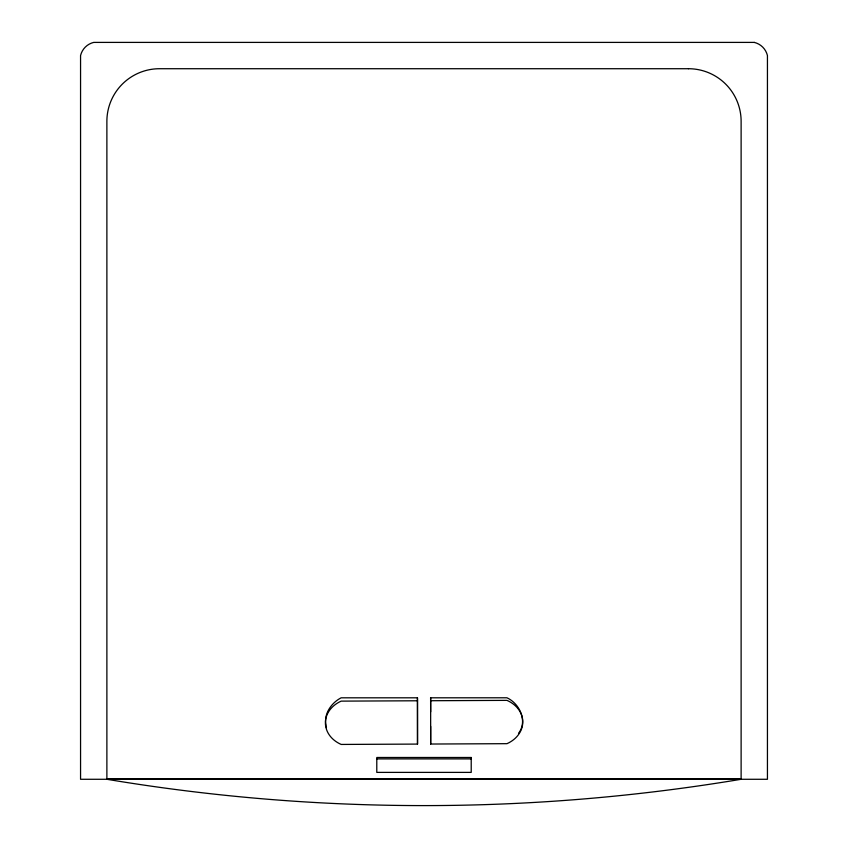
<?xml version="1.0" encoding="UTF-8"?>
<svg xmlns="http://www.w3.org/2000/svg" width="848" height="848" viewBox="0 0 848 848"><rect width="100%" height="100%" fill="white"/><g stroke="black" fill="none" stroke-linecap="round" stroke-linejoin="round"><path stroke-width="1.27" d="M430.646 726.376L430.667 744.035L506.987 743.675A29.828 24.539 -0.8 0 0 522.771 721.955A29.828 24.539 -0.8 0 0 506.977 700.374L430.657 700.724L430.614 697.809L506.945 697.787C519.686 703.564 527.912 721.33 518.51 733.329M417.502 700.777L341.182 701.126A29.828 24.539 -0.8 0 0 325.399 722.856A29.828 24.539 -0.8 0 0 341.193 744.438L417.513 744.088L417.502 700.777L417.46 697.809L341.14 697.819C331.356 702.822 323.501 714.027 326.056 725.326M376.788 758.907L471.212 758.907M106.88 778.782L741.12 778.782M326.226 726.376L326.459 727.701M417.513 744.088L417.46 697.809M430.657 700.724L430.667 744.035M430.614 697.809L430.646 711.896M754.285 42.4L93.715 42.4A17.766 17.766 0 0 0 80.56 55.555L80.56 779.28L767.44 779.28L767.44 55.555A17.766 17.766 0 0 0 754.285 42.4M688.491 68.72L159.509 68.72A52.64 52.64 0 0 0 106.88 121.349L106.88 779.28A1923.826 1923.826 0 0 0 741.12 779.28L741.12 121.349A52.64 52.64 0 0 0 688.491 68.72M471.212 757.487L376.788 757.487L376.788 772.39L471.212 772.39L471.212 757.487"/></g></svg>
